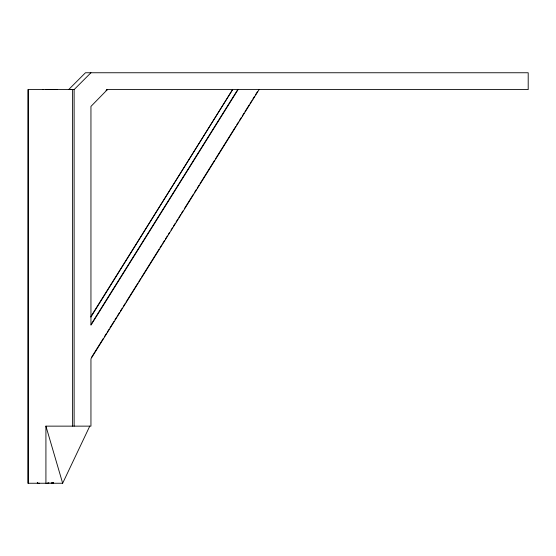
<?xml version="1.0" encoding="UTF-8"?>
<svg xmlns="http://www.w3.org/2000/svg" width="556" height="556" viewBox="0 0 556 556"><rect width="100%" height="100%" fill="white"/><g stroke="black" fill="none" stroke-linecap="round" stroke-linejoin="round"><path stroke-width="0.83" d="M28.488 483.247L28.558 89.585M37.349 482.719L37.509 483.247M53.383 483.247L53.633 482.851L53.063 483.247L53.633 483.115L51.096 482.872M37.815 483.247L39.351 483.247M52.716 89.585L51.548 89.585M56.997 89.585L27.869 89.585L27.8 483.247L62.661 483.247L89.773 426.139M90.885 317.073L232.623 89.585L91.003 316.336M91.052 324.44L237.746 89.585M238.093 89.585L90.948 325.177L90.948 106.411L107.405 89.585L106.036 90.635M91.511 357.355L103.458 338.229M104.375 336.762L106.217 333.815M107.134 332.349L108.976 329.402M109.893 327.929L114.029 321.312M114.946 319.839L116.788 316.899M117.705 315.426L119.54 312.486M120.457 311.012L122.299 308.073M123.217 306.599L125.058 303.652M125.976 302.186L137.923 283.06M138.84 281.586L140.675 278.646M141.599 277.173L159.058 249.22M159.975 247.747L161.817 244.807M162.734 243.333L164.569 240.394M165.486 238.92L167.328 235.973M168.246 234.507L169.622 232.297M171.005 230.094L172.381 227.884M173.298 226.41L175.14 223.47M176.057 221.997L177.892 219.057M178.817 217.584L180.651 214.644M181.569 213.17L182.952 210.967M184.328 208.757L193.516 194.044M194.44 192.571L196.275 189.631M197.192 188.157L199.034 185.218M199.951 183.744L214.651 160.204M215.575 158.731L235.793 126.365M236.71 124.891L238.545 121.952M239.469 120.478L241.304 117.538M242.221 116.065L244.063 113.125M244.981 111.652L249.116 105.035M250.033 103.562L251.875 100.622M252.792 99.149L254.627 96.202M255.545 94.735L257.386 91.789M259.117 89.585L90.948 358.828L90.948 426.139L45.919 426.139L45.919 483.247M48.56 483.247L48.97 482.712M74.129 426.139L74.129 89.585L90.941 72.753M52.167 483.247L52.514 482.983L51.451 483.247M47.065 483.247L48.33 482.893M42.52 89.585L43.465 89.585M45.919 89.585L72.607 89.585L72.614 426.139M74.129 89.585L68.673 89.585L85.471 72.753L528.2 72.753L528.2 89.585L106.627 89.585M45.919 426.139L62.661 483.247M37.335 482.719L37.342 483.247"/></g></svg>
